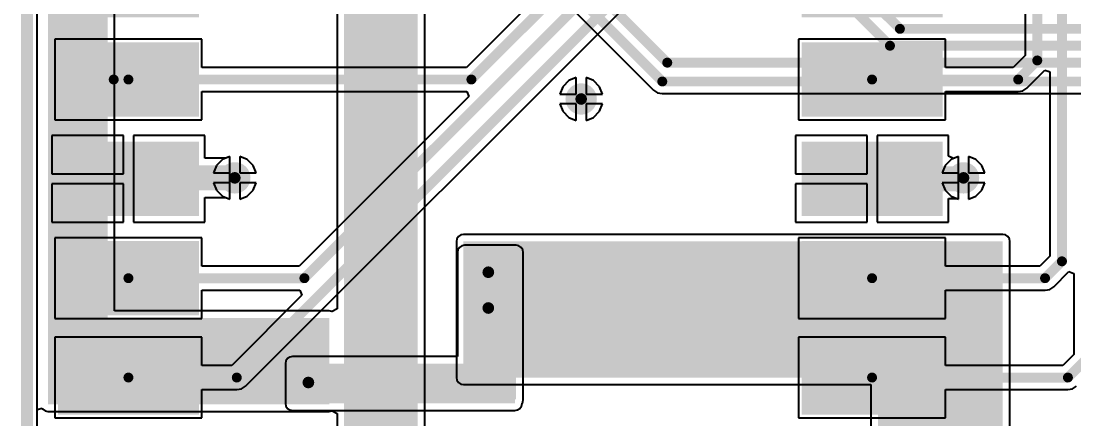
# Model space of a CAD drawing. Header units: millimetres. Extents: x -48 to 200, y -49 to 27.
# Drawn here: x -0.073 to 0.986, y 0.94 to 1.341 of the extents above; entities that cross this region are included whole.
import ezdxf

# ---------------------------------------------------------------- set-up
doc = ezdxf.new("R2010")
doc.units = ezdxf.units.MM
doc.header["$MEASUREMENT"] = 0
for name, color, linetype in [('BottomLayer', 5, 'Continuous'), ('BottomSolder', 6, 'Continuous'), ('Mechanical2', 216, 'Continuous'), ('TopLayer', 1, 'Continuous'), ('TopOverlay', 2, 'Continuous'), ('TopPaste', 8, 'Continuous'), ('TopSolder', 216, 'Continuous'), ('ViaHoleLayer', 16, 'Continuous')]:
    doc.layers.add(name, color=color, linetype=linetype)

# ---------------------------------------------------------------- blocks, each defined once
blk = doc.blocks.new('ACDC56_41SURKWA_F01_20')
at = {"layer": 'TopLayer'}
for points in [[(-0.3071, 0.4165), (-0.4409, 0.4165), (-0.4409, 0.4835), (-0.3071, 0.4835)], [(0.4409, 0.4165), (0.3071, 0.4165), (0.3071, 0.4835), (0.4409, 0.4835)], [(-0.3071, 0.3165), (-0.4409, 0.3165), (-0.4409, 0.3835), (-0.3071, 0.3835)], [(0.4409, 0.3165), (0.3071, 0.3165), (0.3071, 0.3835), (0.4409, 0.3835)], [(-0.3071, 0.2165), (-0.4409, 0.2165), (-0.4409, 0.2835), (-0.3071, 0.2835)], [(0.4409, 0.2165), (0.3071, 0.2165), (0.3071, 0.2835), (0.4409, 0.2835)], [(-0.3071, 0.1165), (-0.4409, 0.1165), (-0.4409, 0.1835), (-0.3071, 0.1835)], [(0.4409, 0.1165), (0.3071, 0.1165), (0.3071, 0.1835), (0.4409, 0.1835)], [(-0.3071, 0.0165), (-0.4409, 0.0165), (-0.4409, 0.0835), (-0.3071, 0.0835)], [(0.4409, 0.0165), (0.3071, 0.0165), (0.3071, 0.0835), (0.4409, 0.0835)], [(-0.3071, -0.0835), (-0.4409, -0.0835), (-0.4409, -0.0165), (-0.3071, -0.0165)], [(0.4409, -0.0835), (0.3071, -0.0835), (0.3071, -0.0165), (0.4409, -0.0165)], [(-0.3071, -0.1835), (-0.4409, -0.1835), (-0.4409, -0.1165), (-0.3071, -0.1165)], [(0.4409, -0.1835), (0.3071, -0.1835), (0.3071, -0.1165), (0.4409, -0.1165)], [(-0.3071, -0.2835), (-0.4409, -0.2835), (-0.4409, -0.2165), (-0.3071, -0.2165)], [(0.4409, -0.2835), (0.3071, -0.2835), (0.3071, -0.2165), (0.4409, -0.2165)], [(-0.3071, -0.3835), (-0.4409, -0.3835), (-0.4409, -0.3165), (-0.3071, -0.3165)], [(0.4409, -0.3835), (0.3071, -0.3835), (0.3071, -0.3165), (0.4409, -0.3165)], [(-0.3071, -0.4835), (-0.4409, -0.4835), (-0.4409, -0.4165), (-0.3071, -0.4165)], [(0.4409, -0.4835), (0.3071, -0.4835), (0.3071, -0.4165), (0.4409, -0.4165)]]:
    blk.add_hatch(color=1, dxfattribs=at).paths.add_polyline_path(points)
at = {"layer": 'TopPaste'}
for points in [[(-0.3071, 0.4165), (-0.4409, 0.4165), (-0.4409, 0.4835), (-0.3071, 0.4835)], [(0.4409, 0.4165), (0.3071, 0.4165), (0.3071, 0.4835), (0.4409, 0.4835)], [(-0.3071, 0.3165), (-0.4409, 0.3165), (-0.4409, 0.3835), (-0.3071, 0.3835)], [(0.4409, 0.3165), (0.3071, 0.3165), (0.3071, 0.3835), (0.4409, 0.3835)], [(-0.3071, 0.2165), (-0.4409, 0.2165), (-0.4409, 0.2835), (-0.3071, 0.2835)], [(0.4409, 0.2165), (0.3071, 0.2165), (0.3071, 0.2835), (0.4409, 0.2835)], [(-0.3071, 0.1165), (-0.4409, 0.1165), (-0.4409, 0.1835), (-0.3071, 0.1835)], [(0.4409, 0.1165), (0.3071, 0.1165), (0.3071, 0.1835), (0.4409, 0.1835)], [(-0.3071, 0.0165), (-0.4409, 0.0165), (-0.4409, 0.0835), (-0.3071, 0.0835)], [(0.4409, 0.0165), (0.3071, 0.0165), (0.3071, 0.0835), (0.4409, 0.0835)], [(-0.3071, -0.0835), (-0.4409, -0.0835), (-0.4409, -0.0165), (-0.3071, -0.0165)], [(0.4409, -0.0835), (0.3071, -0.0835), (0.3071, -0.0165), (0.4409, -0.0165)], [(-0.3071, -0.1835), (-0.4409, -0.1835), (-0.4409, -0.1165), (-0.3071, -0.1165)], [(0.4409, -0.1835), (0.3071, -0.1835), (0.3071, -0.1165), (0.4409, -0.1165)], [(-0.3071, -0.2835), (-0.4409, -0.2835), (-0.4409, -0.2165), (-0.3071, -0.2165)], [(0.4409, -0.2835), (0.3071, -0.2835), (0.3071, -0.2165), (0.4409, -0.2165)], [(-0.3071, -0.3835), (-0.4409, -0.3835), (-0.4409, -0.3165), (-0.3071, -0.3165)], [(0.4409, -0.3835), (0.3071, -0.3835), (0.3071, -0.3165), (0.4409, -0.3165)], [(-0.3071, -0.4835), (-0.4409, -0.4835), (-0.4409, -0.4165), (-0.3071, -0.4165)], [(0.4409, -0.4835), (0.3071, -0.4835), (0.3071, -0.4165), (0.4409, -0.4165)]]:
    blk.add_hatch(color=8, dxfattribs=at).paths.add_polyline_path(points)
at = {"layer": 'TopSolder'}
for points in [[(-0.3031, 0.4125), (-0.4449, 0.4125), (-0.4449, 0.4875), (-0.3031, 0.4875)], [(0.4449, 0.4125), (0.3031, 0.4125), (0.3031, 0.4875), (0.4449, 0.4875)], [(-0.3031, 0.3125), (-0.4449, 0.3125), (-0.4449, 0.3875), (-0.3031, 0.3875)], [(0.4449, 0.3125), (0.3031, 0.3125), (0.3031, 0.3875), (0.4449, 0.3875)], [(-0.3031, 0.2125), (-0.4449, 0.2125), (-0.4449, 0.2875), (-0.3031, 0.2875)], [(0.4449, 0.2125), (0.3031, 0.2125), (0.3031, 0.2875), (0.4449, 0.2875)], [(-0.3031, 0.1125), (-0.4449, 0.1125), (-0.4449, 0.1875), (-0.3031, 0.1875)], [(0.4449, 0.1125), (0.3031, 0.1125), (0.3031, 0.1875), (0.4449, 0.1875)], [(-0.3031, 0.0125), (-0.4449, 0.0125), (-0.4449, 0.0875), (-0.3031, 0.0875)], [(0.4449, 0.0125), (0.3031, 0.0125), (0.3031, 0.0875), (0.4449, 0.0875)], [(-0.3031, -0.0875), (-0.4449, -0.0875), (-0.4449, -0.0125), (-0.3031, -0.0125)], [(0.4449, -0.0875), (0.3031, -0.0875), (0.3031, -0.0125), (0.4449, -0.0125)], [(-0.3031, -0.1875), (-0.4449, -0.1875), (-0.4449, -0.1125), (-0.3031, -0.1125)], [(0.4449, -0.1875), (0.3031, -0.1875), (0.3031, -0.1125), (0.4449, -0.1125)], [(-0.3031, -0.2875), (-0.4449, -0.2875), (-0.4449, -0.2125), (-0.3031, -0.2125)], [(0.4449, -0.2875), (0.3031, -0.2875), (0.3031, -0.2125), (0.4449, -0.2125)], [(-0.3031, -0.3875), (-0.4449, -0.3875), (-0.4449, -0.3125), (-0.3031, -0.3125)], [(0.4449, -0.3875), (0.3031, -0.3875), (0.3031, -0.3125), (0.4449, -0.3125)], [(-0.3031, -0.4875), (-0.4449, -0.4875), (-0.4449, -0.4125), (-0.3031, -0.4125)], [(0.4449, -0.4875), (0.3031, -0.4875), (0.3031, -0.4125), (0.4449, -0.4125)]]:
    blk.add_hatch(color=216, dxfattribs=at).paths.add_polyline_path(points)
at = {"layer": 'TopOverlay'}
for points, const_width in [([(0.301, 0.496), (-0.303, 0.496)], 0.005), ([(-0.449, 0.451), (-0.454, 0.456)], 0.00787), ([(-0.454, 0.456), (-0.454, 0.446)], 0.00787), ([(-0.449, 0.451), (-0.454, 0.446)], 0.00787), ([(0.301, -0.496), (-0.303, -0.496)], 0.005)]:
    blk.add_lwpolyline(points, dxfattribs=dict(at, const_width=const_width))
for points, const_width in [([(-0.3043, 0.496, 1), (-0.3018, 0.496, 1)], 0.0025), ([(0.2998, 0.496, 1), (0.3023, 0.496, 1)], 0.0025), ([(-0.456, 0.456, 1), (-0.452, 0.456, 1)], 0.00394), ([(-0.456, 0.456, 1), (-0.452, 0.456, 1)], 0.00394), ([(-0.456, 0.446, 1), (-0.452, 0.446, 1)], 0.00394), ([(-0.456, 0.446, 1), (-0.452, 0.446, 1)], 0.00394), ([(-0.451, 0.451, 1), (-0.447, 0.451, 1)], 0.00394), ([(-0.451, 0.451, 1), (-0.447, 0.451, 1)], 0.00394), ([(-0.3043, -0.496, 1), (-0.3018, -0.496, 1)], 0.0025), ([(0.2998, -0.496, 1), (0.3023, -0.496, 1)], 0.0025)]:
    blk.add_lwpolyline(points, format="xyb", close=True, dxfattribs=dict(at, const_width=const_width))
blk.add_text('1', height=0.0394, dxfattribs=at).set_placement((-0.292, 0.432))

msp = doc.modelspace()

# ---------------------------------------------------------------- hatches: boundary and pattern name
at = {"layer": 'BottomLayer'}
for points in [[(-0.046, 0.955), (0.014, 0.955), (0.014, 1.676), (-0.046, 1.676)], [(0.252, 0.757), (0.326, 0.757), (0.326, 1.424), (0.252, 1.424)], [(0.372, 0.982), (0.9145, 0.982), (0.9145, 1.119), (0.372, 1.119)], [(0.789, 0.462), (0.9145, 0.462), (0.9145, 1.061), (0.789, 1.061)], [(-0.046, 0.955), (0.237, 0.955), (0.237, 1.042), (-0.046, 1.042)]]:
    msp.add_hatch(color=5, dxfattribs=at).paths.add_polyline_path(points)
h = msp.add_hatch(color=5, dxfattribs=at)
edge = h.paths.add_edge_path()
edge.add_arc((0.4904, 1.2624), 0.0118, 0, 360)
h = msp.add_hatch(color=5, dxfattribs=at)
edge = h.paths.add_edge_path()
edge.add_arc((0.142, 1.183), 0.0118, 0, 360)
h = msp.add_hatch(color=5, dxfattribs=at)
edge = h.paths.add_edge_path()
edge.add_arc((0.875, 1.183), 0.0118, 0, 360)
h = msp.add_hatch(color=5, dxfattribs=at)
edge = h.paths.add_edge_path()
edge.add_arc((0.397, 1.088), 0.0118, 0, 360)
h = msp.add_hatch(color=5, dxfattribs=at)
edge = h.paths.add_edge_path()
edge.add_arc((0.397, 1.052), 0.0118, 0, 360)
h = msp.add_hatch(color=5, dxfattribs=at)
edge = h.paths.add_edge_path()
edge.add_arc((0.216, 0.977), 0.0118, 0, 360)
at = {"layer": 'BottomSolder'}
h = msp.add_hatch(color=6, dxfattribs=at)
edge = h.paths.add_edge_path()
edge.add_arc((0.4904, 1.2624), 0.0158, 0, 360)
h = msp.add_hatch(color=6, dxfattribs=at)
edge = h.paths.add_edge_path()
edge.add_arc((0.142, 1.183), 0.0158, 0, 360)
h = msp.add_hatch(color=6, dxfattribs=at)
edge = h.paths.add_edge_path()
edge.add_arc((0.875, 1.183), 0.0158, 0, 360)
h = msp.add_hatch(color=6, dxfattribs=at)
edge = h.paths.add_edge_path()
edge.add_arc((0.397, 1.088), 0.0158, 0, 360)
h = msp.add_hatch(color=6, dxfattribs=at)
edge = h.paths.add_edge_path()
edge.add_arc((0.397, 1.052), 0.0158, 0, 360)
h = msp.add_hatch(color=6, dxfattribs=at)
edge = h.paths.add_edge_path()
edge.add_arc((0.216, 0.977), 0.0158, 0, 360)
at = {"layer": 'TopLayer'}
h = msp.add_hatch(color=1, dxfattribs=at)
edge = h.paths.add_edge_path()
edge.add_arc((0.4904, 1.2624), 0.0118, 0, 360)
h = msp.add_hatch(color=1, dxfattribs=at)
edge = h.paths.add_edge_path()
edge.add_arc((0.142, 1.183), 0.0118, 0, 360)
h = msp.add_hatch(color=1, dxfattribs=at)
edge = h.paths.add_edge_path()
edge.add_arc((0.875, 1.183), 0.0118, 0, 360)
for points in [[(0.373, 0.96), (0.425, 0.96), (0.425, 1.108), (0.373, 1.108)], [(0.2, 0.956), (0.4237, 0.956), (0.4237, 0.996), (0.2, 0.996)]]:
    msp.add_hatch(color=1, dxfattribs=at).paths.add_polyline_path(points)
h = msp.add_hatch(color=1, dxfattribs=at)
edge = h.paths.add_edge_path()
edge.add_arc((0.397, 1.088), 0.0118, 0, 360)
h = msp.add_hatch(color=1, dxfattribs=at)
edge = h.paths.add_edge_path()
edge.add_arc((0.397, 1.052), 0.0118, 0, 360)
h = msp.add_hatch(color=1, dxfattribs=at)
edge = h.paths.add_edge_path()
edge.add_arc((0.216, 0.977), 0.0118, 0, 360)
at = {"layer": 'TopSolder'}
h = msp.add_hatch(color=216, dxfattribs=at)
edge = h.paths.add_edge_path()
edge.add_arc((0.4904, 1.2624), 0.0158, 0, 360)
h = msp.add_hatch(color=216, dxfattribs=at)
edge = h.paths.add_edge_path()
edge.add_arc((0.142, 1.183), 0.0158, 0, 360)
h = msp.add_hatch(color=216, dxfattribs=at)
edge = h.paths.add_edge_path()
edge.add_arc((0.875, 1.183), 0.0158, 0, 360)
h = msp.add_hatch(color=216, dxfattribs=at)
edge = h.paths.add_edge_path()
edge.add_arc((0.397, 1.088), 0.0158, 0, 360)
h = msp.add_hatch(color=216, dxfattribs=at)
edge = h.paths.add_edge_path()
edge.add_arc((0.397, 1.052), 0.0158, 0, 360)
h = msp.add_hatch(color=216, dxfattribs=at)
edge = h.paths.add_edge_path()
edge.add_arc((0.216, 0.977), 0.0158, 0, 360)
at = {"layer": 'ViaHoleLayer'}
h = msp.add_hatch(color=16, dxfattribs=at)
edge = h.paths.add_edge_path()
edge.add_arc((0.4904, 1.2624), 0.00591, 0, 360)
h = msp.add_hatch(color=16, dxfattribs=at)
edge = h.paths.add_edge_path()
edge.add_arc((0.142, 1.183), 0.00591, 0, 360)
h = msp.add_hatch(color=16, dxfattribs=at)
edge = h.paths.add_edge_path()
edge.add_arc((0.875, 1.183), 0.00591, 0, 360)
h = msp.add_hatch(color=16, dxfattribs=at)
edge = h.paths.add_edge_path()
edge.add_arc((0.397, 1.088), 0.00591, 0, 360)
h = msp.add_hatch(color=16, dxfattribs=at)
edge = h.paths.add_edge_path()
edge.add_arc((0.397, 1.052), 0.00591, 0, 360)
h = msp.add_hatch(color=16, dxfattribs=at)
edge = h.paths.add_edge_path()
edge.add_arc((0.216, 0.977), 0.00591, 0, 360)

# ---------------------------------------------------------------- linework, layer by layer
at = {"layer": 'BottomLayer'}
for p, q in [((0.0211, 1.0491), (0.0211, 1.6099)), ((0.2449, 1.399), (0.2449, 1.0511)), ((0.3331, 0.7781), (0.3331, 1.3845)), ((0.4473, 1.3873), (0.5633, 1.2713)), ((0.4854, 1.2839), (0.478, 1.2809)), ((0.4854, 1.2674), (0.4854, 1.2839)), ((0.5027, 1.2809), (0.4954, 1.2839)), ((0.4954, 1.2839), (0.4954, 1.2674)), ((0.4719, 1.2747), (0.4688, 1.2674)), ((0.478, 1.2809), (0.4719, 1.2747)), ((0.5089, 1.2747), (0.5027, 1.2809)), ((0.5119, 1.2674), (0.5089, 1.2747)), ((0.5633, 1.2713), (0.5673, 1.2687)), ((0.4688, 1.2674), (0.4854, 1.2674)), ((0.4954, 1.2674), (0.5119, 1.2674)), ((0.5673, 1.2687), (0.572, 1.2678)), ((0.572, 1.2678), (1.0348, 1.2678)), ((0.4854, 1.2574), (0.4688, 1.2574)), ((0.4688, 1.2574), (0.4719, 1.25)), ((0.4719, 1.25), (0.478, 1.2439)), ((0.4854, 1.2408), (0.4854, 1.2574)), ((0.5119, 1.2574), (0.4954, 1.2574)), ((0.4954, 1.2574), (0.4954, 1.2408)), ((0.5027, 1.2439), (0.5089, 1.25)), ((0.5089, 1.25), (0.5119, 1.2574)), ((0.478, 1.2439), (0.4854, 1.2408)), ((0.4954, 1.2408), (0.5027, 1.2439)), ((0.1296, 1.2015), (0.1235, 1.1954)), ((0.137, 1.2045), (0.1296, 1.2015)), ((0.137, 1.188), (0.137, 1.2045)), ((0.1544, 1.2015), (0.147, 1.2045)), ((0.147, 1.2045), (0.147, 1.188)), ((0.1605, 1.1954), (0.1544, 1.2015)), ((0.8626, 1.2015), (0.8565, 1.1954)), ((0.87, 1.2045), (0.8626, 1.2015)), ((0.87, 1.188), (0.87, 1.2045)), ((0.8874, 1.2015), (0.88, 1.2045)), ((0.88, 1.2045), (0.88, 1.188)), ((0.8935, 1.1954), (0.8874, 1.2015)), ((0.1235, 1.1954), (0.1205, 1.188)), ((0.1205, 1.188), (0.137, 1.188)), ((0.147, 1.188), (0.1635, 1.188)), ((0.1635, 1.188), (0.1605, 1.1954)), ((0.8565, 1.1954), (0.8535, 1.188)), ((0.8535, 1.188), (0.87, 1.188)), ((0.88, 1.188), (0.8965, 1.188)), ((0.8965, 1.188), (0.8935, 1.1954)), ((0.137, 1.178), (0.1205, 1.178)), ((0.1205, 1.178), (0.1235, 1.1706)), ((0.137, 1.1615), (0.137, 1.178)), ((0.1635, 1.178), (0.147, 1.178)), ((0.147, 1.178), (0.147, 1.1615)), ((0.1605, 1.1706), (0.1635, 1.178)), ((0.87, 1.178), (0.8535, 1.178)), ((0.8535, 1.178), (0.8565, 1.1706)), ((0.87, 1.1615), (0.87, 1.178)), ((0.8965, 1.178), (0.88, 1.178)), ((0.88, 1.178), (0.88, 1.1615)), ((0.8935, 1.1706), (0.8965, 1.178)), ((0.1235, 1.1706), (0.1296, 1.1645)), ((0.1544, 1.1645), (0.1605, 1.1706)), ((0.8565, 1.1706), (0.8626, 1.1645)), ((0.8874, 1.1645), (0.8935, 1.1706)), ((0.1296, 1.1645), (0.137, 1.1615)), ((0.147, 1.1615), (0.1544, 1.1645)), ((0.8626, 1.1645), (0.87, 1.1615)), ((0.88, 1.1615), (0.8874, 1.1645)), ((0.367, 1.124), (0.3654, 1.1217)), ((0.3693, 1.1256), (0.367, 1.124)), ((0.372, 1.1261), (0.3693, 1.1256)), ((0.9145, 1.1261), (0.372, 1.1261)), ((0.9172, 1.1256), (0.9145, 1.1261)), ((0.9196, 1.124), (0.9172, 1.1256)), ((0.9211, 1.1217), (0.9196, 1.124)), ((0.3654, 1.1217), (0.3649, 1.119)), ((0.3649, 1.119), (0.3649, 0.982)), ((0.9216, 1.119), (0.9211, 1.1217)), ((0.9216, 1.061), (0.9216, 1.119)), ((0.9216, 0.4841), (0.9216, 1.061)), ((0.237, 1.0491), (0.0211, 1.0491)), ((0.2397, 1.0486), (0.237, 1.0491)), ((0.2399, 1.0485), (0.2397, 1.0486)), ((0.2449, 1.0511), (0.2399, 1.0485)), ((0.3649, 0.982), (0.3654, 0.9793)), ((0.3654, 0.9793), (0.367, 0.977)), ((0.367, 0.977), (0.3693, 0.9754)), ((0.3693, 0.9754), (0.372, 0.9749)), ((0.372, 0.9749), (0.7819, 0.9749)), ((0.7819, 0.9749), (0.7819, 0.477)), ((-0.0568, 0.9498), (-0.0518, 0.9511)), ((-0.0568, -0.0588), (-0.0568, 0.9498)), ((-0.0518, 0.9511), (-0.051, 0.95)), ((-0.051, 0.95), (-0.0487, 0.9484)), ((-0.0487, 0.9484), (-0.046, 0.9479)), ((-0.046, 0.9479), (0.237, 0.9479)), ((0.237, 0.9479), (0.2397, 0.9484)), ((0.2397, 0.9484), (0.2399, 0.9485)), ((0.2399, 0.9485), (0.2449, 0.9459)), ((0.2449, 0.9459), (0.2449, 0.771))]:
    msp.add_line(p, q, dxfattribs=at)
at = {"layer": 'BottomLayer', "const_width": 0.01}
for points in [[(0.58, 1.537), (0.801, 1.316)], [(0.636, 1.508), (0.811, 1.333)], [(0.456, 1.396), (0.572, 1.28)], [(0.473, 1.403), (0.577, 1.299)], [(0.811, 1.333), (2.334, 1.333)], [(0.801, 1.316), (2.325, 1.316)], [(0.577, 1.299), (2.312, 1.299)], [(0.572, 1.28), (2.3069, 1.28)]]:
    msp.add_lwpolyline(points, dxfattribs=at)
at = {"layer": 'BottomLayer', "const_width": 0.005}
for points in [[(0.8085, 1.333, 1), (0.8135, 1.333, 1)], [(0.8085, 1.333, 1), (0.8135, 1.333, 1)], [(0.7985, 1.316, 1), (0.8035, 1.316, 1)], [(0.7985, 1.316, 1), (0.8035, 1.316, 1)], [(0.5745, 1.299, 1), (0.5795, 1.299, 1)], [(0.5745, 1.299, 1), (0.5795, 1.299, 1)], [(0.5695, 1.28, 1), (0.5745, 1.28, 1)], [(0.5695, 1.28, 1), (0.5745, 1.28, 1)]]:
    msp.add_lwpolyline(points, format="xyb", close=True, dxfattribs=at)
at = {"layer": 'Mechanical2', "const_width": 0.012}
msp.add_lwpolyline([(-0.067, -0.069), (-0.067, 1.931)], dxfattribs=at)
at = {"layer": 'TopLayer'}
for p, q in [((-0.0568, -0.0588), (-0.0568, 1.9208)), ((0.1527, 0.9733), (0.8037, 1.6244)), ((0.937, 1.5998), (0.937, 1.3063)), ((0.4459, 1.3651), (0.375, 1.2942)), ((0.1089, 1.3225), (-0.0389, 1.3225)), ((-0.0389, 1.3225), (-0.0389, 1.2415)), ((0.1089, 1.2942), (0.1089, 1.3225)), ((0.8569, 1.3225), (0.7091, 1.3225)), ((0.7091, 1.3225), (0.7091, 1.2415)), ((0.8569, 1.2942), (0.8569, 1.3225)), ((0.937, 1.3063), (0.9249, 1.2942)), ((0.375, 1.2942), (0.1089, 1.2942)), ((0.9249, 1.2942), (0.8569, 1.2942)), ((0.4854, 1.2839), (0.478, 1.2809)), ((0.4854, 1.2674), (0.4854, 1.2839)), ((0.5027, 1.2809), (0.4954, 1.2839)), ((0.4954, 1.2839), (0.4954, 1.2674)), ((0.9387, 1.2733), (0.9568, 1.2915)), ((0.9568, 1.2915), (0.961, 1.2902)), ((0.961, 1.2902), (0.9618, 1.2896)), ((0.9618, 1.2896), (0.9618, 1.1041)), ((0.4719, 1.2747), (0.4688, 1.2674)), ((0.478, 1.2809), (0.4719, 1.2747)), ((0.5089, 1.2747), (0.5027, 1.2809)), ((0.5119, 1.2674), (0.5089, 1.2747)), ((0.9347, 1.2707), (0.9387, 1.2733)), ((0.1089, 1.2415), (0.1089, 1.2698)), ((0.1089, 1.2698), (0.3754, 1.2698)), ((0.3775, 1.2648), (0.2069, 1.0942)), ((0.3754, 1.2698), (0.3775, 1.2648)), ((0.4688, 1.2674), (0.4854, 1.2674)), ((0.4954, 1.2674), (0.5119, 1.2674)), ((0.8569, 1.2415), (0.8569, 1.2698)), ((0.8569, 1.2698), (0.93, 1.2698)), ((0.93, 1.2698), (0.9347, 1.2707)), ((0.4854, 1.2574), (0.4688, 1.2574)), ((0.4688, 1.2574), (0.4719, 1.25)), ((0.4719, 1.25), (0.478, 1.2439)), ((0.4854, 1.2408), (0.4854, 1.2574)), ((0.5119, 1.2574), (0.4954, 1.2574)), ((0.4954, 1.2574), (0.4954, 1.2408)), ((0.5027, 1.2439), (0.5089, 1.25)), ((0.5089, 1.25), (0.5119, 1.2574)), ((-0.0389, 1.2415), (0.1089, 1.2415)), ((0.478, 1.2439), (0.4854, 1.2408)), ((0.4954, 1.2408), (0.5027, 1.2439)), ((0.7091, 1.2415), (0.8569, 1.2415)), ((0.03, 1.2255), (-0.0419, 1.2255)), ((-0.0419, 1.2255), (-0.0419, 1.187)), ((0.03, 1.187), (0.03, 1.2255)), ((0.1119, 1.2255), (0.04, 1.2255)), ((0.04, 1.2255), (0.04, 1.182)), ((0.1119, 1.2029), (0.1119, 1.2255)), ((0.778, 1.2255), (0.7061, 1.2255)), ((0.7061, 1.2255), (0.7061, 1.187)), ((0.778, 1.187), (0.778, 1.2255)), ((0.8599, 1.2255), (0.788, 1.2255)), ((0.788, 1.2255), (0.788, 1.182)), ((0.8599, 1.2048), (0.8599, 1.2255)), ((0.133, 1.2029), (0.1119, 1.2029)), ((0.137, 1.2045), (0.133, 1.2029)), ((0.137, 1.183), (0.137, 1.2045)), ((0.1544, 1.2015), (0.147, 1.2045)), ((0.147, 1.2045), (0.147, 1.188)), ((0.1605, 1.1954), (0.1544, 1.2015)), ((0.8649, 1.2024), (0.8599, 1.2048)), ((0.87, 1.2045), (0.8649, 1.2024)), ((0.87, 1.183), (0.87, 1.2045)), ((0.8874, 1.2015), (0.88, 1.2045)), ((0.88, 1.2045), (0.88, 1.188)), ((0.8935, 1.1954), (0.8874, 1.2015)), ((-0.0419, 1.187), (0.03, 1.187)), ((0.147, 1.188), (0.1635, 1.188)), ((0.1635, 1.188), (0.1605, 1.1954)), ((0.7061, 1.187), (0.778, 1.187)), ((0.88, 1.188), (0.8965, 1.188)), ((0.8965, 1.188), (0.8935, 1.1954)), ((0.03, 1.177), (-0.0419, 1.177)), ((-0.0419, 1.177), (-0.0419, 1.1385)), ((0.03, 1.1385), (0.03, 1.177)), ((0.04, 1.182), (0.04, 1.1385)), ((0.137, 1.1615), (0.137, 1.183)), ((0.1635, 1.178), (0.147, 1.178)), ((0.147, 1.178), (0.147, 1.1615)), ((0.1605, 1.1706), (0.1635, 1.178)), ((0.778, 1.177), (0.7061, 1.177)), ((0.7061, 1.177), (0.7061, 1.1385)), ((0.778, 1.1385), (0.778, 1.177)), ((0.788, 1.182), (0.788, 1.1385)), ((0.87, 1.1615), (0.87, 1.183)), ((0.8965, 1.178), (0.88, 1.178)), ((0.88, 1.178), (0.88, 1.1615)), ((0.8935, 1.1706), (0.8965, 1.178)), ((0.1544, 1.1645), (0.1605, 1.1706)), ((0.8874, 1.1645), (0.8935, 1.1706)), ((0.1119, 1.1385), (0.1119, 1.1631)), ((0.1119, 1.1631), (0.133, 1.1631)), ((0.133, 1.1631), (0.137, 1.1615)), ((0.147, 1.1615), (0.1544, 1.1645)), ((0.8599, 1.1385), (0.8599, 1.1621)), ((0.8599, 1.1621), (0.8684, 1.1621)), ((0.8684, 1.1621), (0.87, 1.1615)), ((0.88, 1.1615), (0.8874, 1.1645)), ((-0.0419, 1.1385), (0.03, 1.1385)), ((0.04, 1.1385), (0.1119, 1.1385)), ((0.7061, 1.1385), (0.778, 1.1385)), ((0.788, 1.1385), (0.8599, 1.1385)), ((0.1089, 1.1225), (-0.0389, 1.1225)), ((-0.0389, 1.1225), (-0.0389, 1.0415)), ((0.1089, 1.0942), (0.1089, 1.1225)), ((0.368, 1.113), (0.3664, 1.1107)), ((0.3703, 1.1146), (0.368, 1.113)), ((0.373, 1.1151), (0.3703, 1.1146)), ((0.425, 1.1151), (0.373, 1.1151)), ((0.4277, 1.1146), (0.425, 1.1151)), ((0.43, 1.113), (0.4277, 1.1146)), ((0.4316, 1.1107), (0.43, 1.113)), ((0.8569, 1.1225), (0.7091, 1.1225)), ((0.7091, 1.1225), (0.7091, 1.0415)), ((0.8569, 1.0942), (0.8569, 1.1225)), ((0.3664, 1.1107), (0.3659, 1.108)), ((0.3659, 1.108), (0.3659, 1.0031)), ((0.4321, 1.108), (0.4316, 1.1107)), ((0.4321, 0.96), (0.4321, 1.108)), ((0.9618, 1.1041), (0.9519, 1.0942)), ((0.2069, 1.0942), (0.1089, 1.0942)), ((0.9519, 1.0942), (0.8569, 1.0942)), ((0.9657, 1.0733), (0.981, 1.0887)), ((0.981, 1.0887), (0.986, 1.0866)), ((0.986, 1.0866), (0.986, 1.0053)), ((0.1089, 1.0415), (0.1089, 1.0698)), ((0.1089, 1.0698), (0.2074, 1.0698)), ((0.2074, 1.0698), (0.2095, 1.0648)), ((0.8569, 1.0415), (0.8569, 1.0698)), ((0.8569, 1.0698), (0.957, 1.0698)), ((0.957, 1.0698), (0.9617, 1.0707)), ((0.9617, 1.0707), (0.9657, 1.0733)), ((0.2095, 1.0648), (0.1389, 0.9942)), ((-0.0389, 1.0415), (0.1089, 1.0415)), ((0.7091, 1.0415), (0.8569, 1.0415)), ((0.1089, 1.0225), (-0.0389, 1.0225)), ((-0.0389, 1.0225), (-0.0389, 0.9415)), ((0.1089, 0.9942), (0.1089, 1.0225)), ((0.8569, 1.0225), (0.7091, 1.0225)), ((0.7091, 1.0225), (0.7091, 0.9415)), ((0.8569, 0.9942), (0.8569, 1.0225)), ((0.1934, 0.9987), (0.1929, 0.996)), ((0.1929, 0.996), (0.1929, 0.956)), ((0.195, 1.001), (0.1934, 0.9987)), ((0.1973, 1.0026), (0.195, 1.001)), ((0.2, 1.0031), (0.1973, 1.0026)), ((0.3659, 1.0031), (0.2, 1.0031)), ((0.986, 1.0053), (0.9749, 0.9942)), ((0.1389, 0.9942), (0.1089, 0.9942)), ((0.9749, 0.9942), (0.8569, 0.9942)), ((0.1089, 0.9415), (0.1089, 0.9698)), ((0.1089, 0.9698), (0.144, 0.9698)), ((0.144, 0.9698), (0.1487, 0.9707)), ((0.1487, 0.9707), (0.1527, 0.9733)), ((0.8569, 0.9415), (0.8569, 0.9698)), ((0.8569, 0.9698), (0.98, 0.9698)), ((0.98, 0.9698), (0.9847, 0.9707)), ((0.9847, 0.9707), (0.9887, 0.9733)), ((0.1929, 0.956), (0.1934, 0.9533)), ((0.1934, 0.9533), (0.195, 0.951)), ((0.4288, 0.951), (0.4303, 0.9533)), ((0.4303, 0.9533), (0.4309, 0.956)), ((0.4309, 0.9562), (0.4316, 0.9573)), ((0.4309, 0.956), (0.4309, 0.9562)), ((0.4316, 0.9573), (0.4321, 0.96)), ((0.195, 0.951), (0.1973, 0.9494)), ((0.1973, 0.9494), (0.2, 0.9489)), ((0.2, 0.9489), (0.4237, 0.9489)), ((0.4237, 0.9489), (0.4264, 0.9494)), ((0.4264, 0.9494), (0.4288, 0.951)), ((-0.0389, 0.9415), (0.1089, 0.9415)), ((0.7091, 0.9415), (0.8569, 0.9415))]:
    msp.add_line(p, q, dxfattribs=at)
for points, const_width in [([(0.974, 1.099), (0.974, 1.812)], 0.01), ([(0.9492, 1.3012), (0.9492, 1.788)], 0.01), ([(0.38, 1.282), (0.785, 1.687)], 0.01), ([(0.212, 1.082), (0.792, 1.662)], 0.01), ([(0.144, 0.982), (0.7986, 1.6366)], 0.01), ([(0.93, 1.282), (0.9492, 1.3012)], 0.01), ([(0.0202, 1.282), (0.035, 1.282)], 0.01), ([(0.035, 1.282), (0.38, 1.282)], 0.01), ([(0.783, 1.282), (0.93, 1.282)], 0.01), ([(0.035, 1.182), (0.036, 1.183)], 0.05), ([(0.036, 1.183), (0.142, 1.183)], 0.025), ([(0.783, 1.182), (0.874, 1.182)], 0.025), ([(0.874, 1.182), (0.875, 1.183)], 0.025), ([(0.957, 1.082), (0.974, 1.099)], 0.01), ([(0.035, 1.082), (0.212, 1.082)], 0.01), ([(0.783, 1.082), (0.957, 1.082)], 0.01), ([(0.98, 0.982), (0.9982, 1.0002)], 0.01), ([(0.035, 0.982), (0.144, 0.982)], 0.01), ([(0.783, 0.982), (0.98, 0.982)], 0.01)]:
    msp.add_lwpolyline(points, dxfattribs=dict(at, const_width=const_width))
for points, const_width in [([(0.9467, 1.3012, 1), (0.9517, 1.3012, 1)], 0.005), ([(0.9467, 1.3012, 1), (0.9517, 1.3012, 1)], 0.005), ([(0.0177, 1.282, 1), (0.0227, 1.282, 1)], 0.005), ([(0.0325, 1.282, 1), (0.0375, 1.282, 1)], 0.005), ([(0.0325, 1.282, 1), (0.0375, 1.282, 1)], 0.005), ([(0.3775, 1.282, 1), (0.3825, 1.282, 1)], 0.005), ([(0.3775, 1.282, 1), (0.3825, 1.282, 1)], 0.005), ([(0.7805, 1.282, 1), (0.7855, 1.282, 1)], 0.005), ([(0.9275, 1.282, 1), (0.9325, 1.282, 1)], 0.005), ([(0.9275, 1.282, 1), (0.9325, 1.282, 1)], 0.005), ([(0.0235, 1.183, 1), (0.0485, 1.183, 1)], 0.025), ([(0.0225, 1.182, 1), (0.0475, 1.182, 1)], 0.025), ([(0.0297, 1.183, 1), (0.0422, 1.183, 1)], 0.0125), ([(0.1358, 1.183, 1), (0.1482, 1.183, 1)], 0.0125), ([(0.7768, 1.182, 1), (0.7893, 1.182, 1)], 0.0125), ([(0.8678, 1.182, 1), (0.8802, 1.182, 1)], 0.0125), ([(0.8678, 1.182, 1), (0.8802, 1.182, 1)], 0.0125), ([(0.8688, 1.183, 1), (0.8812, 1.183, 1)], 0.0125), ([(0.9715, 1.099, 1), (0.9765, 1.099, 1)], 0.005), ([(0.9715, 1.099, 1), (0.9765, 1.099, 1)], 0.005), ([(0.0325, 1.082, 1), (0.0375, 1.082, 1)], 0.005), ([(0.2095, 1.082, 1), (0.2145, 1.082, 1)], 0.005), ([(0.2095, 1.082, 1), (0.2145, 1.082, 1)], 0.005), ([(0.7805, 1.082, 1), (0.7855, 1.082, 1)], 0.005), ([(0.9545, 1.082, 1), (0.9595, 1.082, 1)], 0.005), ([(0.9545, 1.082, 1), (0.9595, 1.082, 1)], 0.005), ([(0.0325, 0.982, 1), (0.0375, 0.982, 1)], 0.005), ([(0.1415, 0.982, 1), (0.1465, 0.982, 1)], 0.005), ([(0.1415, 0.982, 1), (0.1465, 0.982, 1)], 0.005), ([(0.7805, 0.982, 1), (0.7855, 0.982, 1)], 0.005), ([(0.9775, 0.982, 1), (0.9825, 0.982, 1)], 0.005), ([(0.9775, 0.982, 1), (0.9825, 0.982, 1)], 0.005)]:
    msp.add_lwpolyline(points, format="xyb", close=True, dxfattribs=dict(at, const_width=const_width))

# ---------------------------------------------------------------- block references
at = {"rotation": 180}
msp.add_blockref('ACDC56_41SURKWA_F01_20', (0.409, 0.932), dxfattribs=at)

doc.saveas('drawing.dxf')
